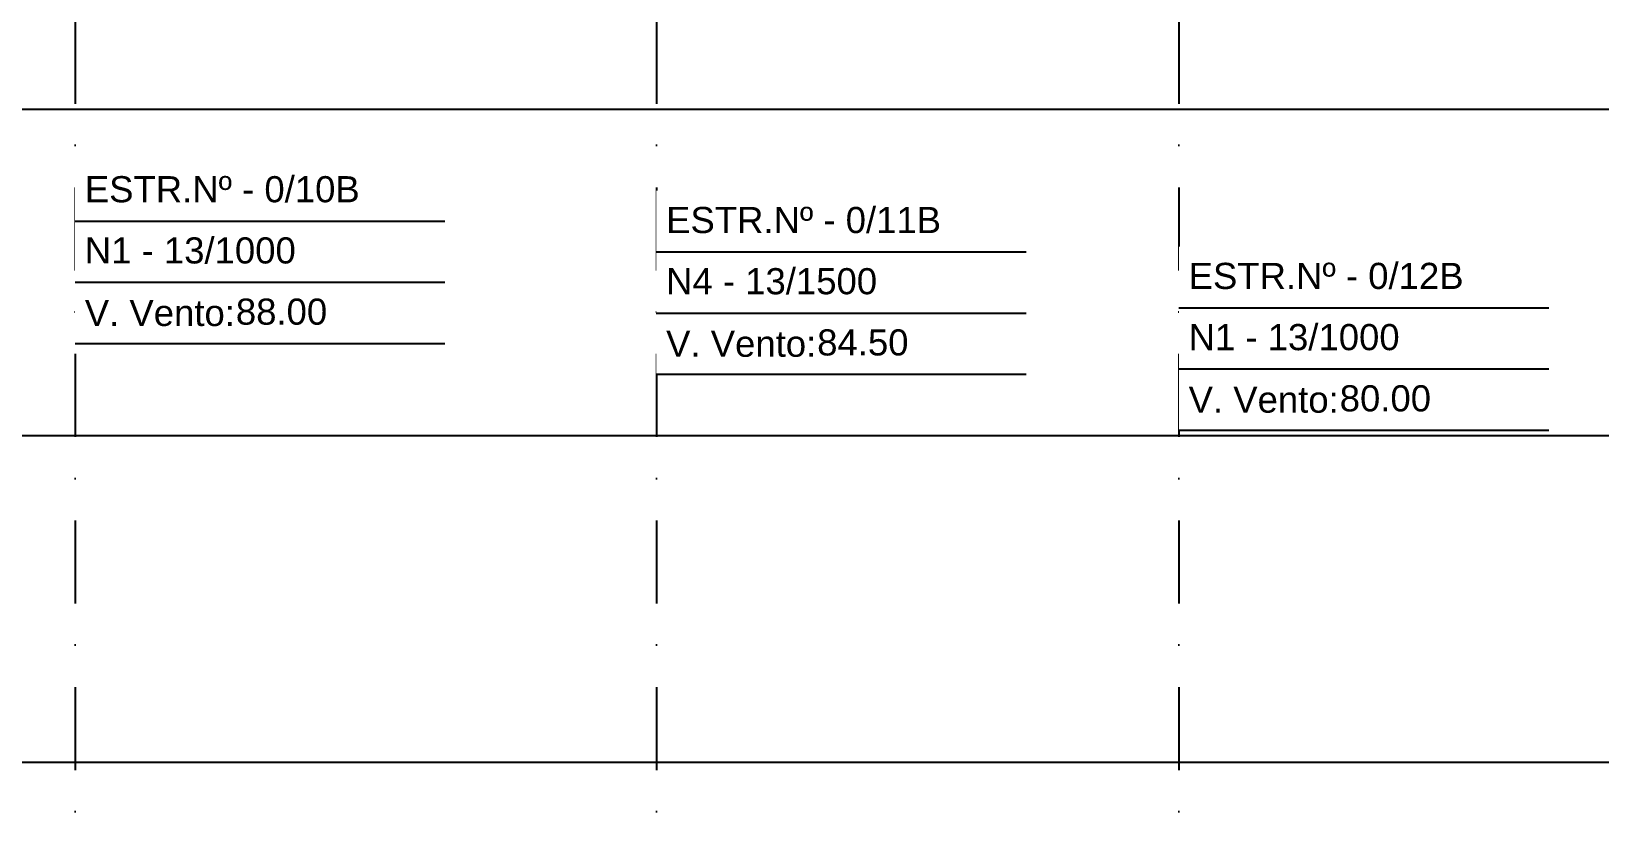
# Model space of a CAD drawing. Header units: metres. Extents: x -121 to 9872, y 3505 to 10721.
# Drawn here: x 732.6 to 972.7, y 7166 to 7288.9 of the extents above; entities that cross this region are included whole.
import ezdxf
from ezdxf.enums import TextEntityAlignment as Align

# ---------------------------------------------------------------- set-up
doc = ezdxf.new("R2010")
doc.units = ezdxf.units.M
doc.set_wipeout_variables(frame=1)
doc.linetypes.add('DASHDOT', pattern=[25.4, 12.7, -6.35, 0, -6.35])
for name, color, linetype in [('Cabeçalho', 7, 'Continuous'), ('GRID', 253, 'Continuous'), ('Ind_Bloco', 7, 'Continuous')]:
    doc.layers.add(name, color=color, linetype=linetype)
doc.styles.add('Arial', font='arial.ttf')
doc.styles.add('SIMM-PADRÃO_(TXT)', font='arial.ttf', dxfattribs={"height": 2})

# ---------------------------------------------------------------- blocks, each defined once
blk = doc.blocks.new('BlocoCabecalho')
blk.add_wipeout([(-11.66, -3.34), (44.97, -3.34), (44.97, -31.45), (-11.66, -31.45)])
for points in [[(-11.66, -12.71), (44.97, -12.71)], [(-11.66, -22.08), (44.97, -22.08)], [(-11.66, -31.45), (44.97, -31.45)]]:
    blk.add_lwpolyline(points)
at = {"style": 'SIMM-PADRÃO_(TXT)'}
for tag, p in [('ESTRUTURANUM', (-10.16, -11.03)), ('TIPO_ESFORÇO', (-10.16, -20.4)), ('VÃOVENTO', (12.97, -29.77))]:
    blk.add_attdef(tag, text='', height=4, dxfattribs=at).set_placement(p, align=Align.BOTTOM_LEFT)
at = {"layer": 'Ind_Bloco', "color": 7, "style": 'Arial'}
blk.add_text('V. Vento:', height=4, dxfattribs=at).set_placement((-10.16, -26.77), align=Align.MIDDLE_LEFT)

msp = doc.modelspace()

# ---------------------------------------------------------------- linework, layer by layer
at = {"layer": 'GRID', "linetype": 'DASHDOT'}
for p, q in [((739.303, 7876.973), (739.303, 5510.205)), ((828.303, 7876.973), (828.303, 5510.205)), ((908.303, 7876.973), (908.303, 5510.205))]:
    msp.add_line(p, q, dxfattribs=at)
at = {"layer": 'GRID'}
for points in [[(-30.298, 7276.973), (7827.812, 7276.973)], [(-30.298, 7226.973), (7827.812, 7226.973)], [(-30.298, 7226.973), (7827.812, 7226.973)], [(-30.298, 7176.973), (7827.812, 7176.973)], [(-30.298, 7176.973), (7827.812, 7176.973)]]:
    msp.add_lwpolyline(points, dxfattribs=at)

# ---------------------------------------------------------------- next in the draw order: block references
at = {"layer": 'Cabeçalho'}
for p, values in [((750.959, 7272.524), {'ESTRUTURANUM': 'ESTR.Nº - 0/10B', 'TIPO_ESFORÇO': 'N1 - 13/1000', 'VÃOVENTO': '88.00'}), ((839.959, 7267.812), {'ESTRUTURANUM': 'ESTR.Nº - 0/11B', 'TIPO_ESFORÇO': 'N4 - 13/1500', 'VÃOVENTO': '84.50'}), ((919.959, 7259.254), {'ESTRUTURANUM': 'ESTR.Nº - 0/12B', 'TIPO_ESFORÇO': 'N1 - 13/1000', 'VÃOVENTO': '80.00'})]:
    msp.add_blockref('BlocoCabecalho', p, dxfattribs=at).add_auto_attribs(values)

doc.saveas('drawing.dxf')
